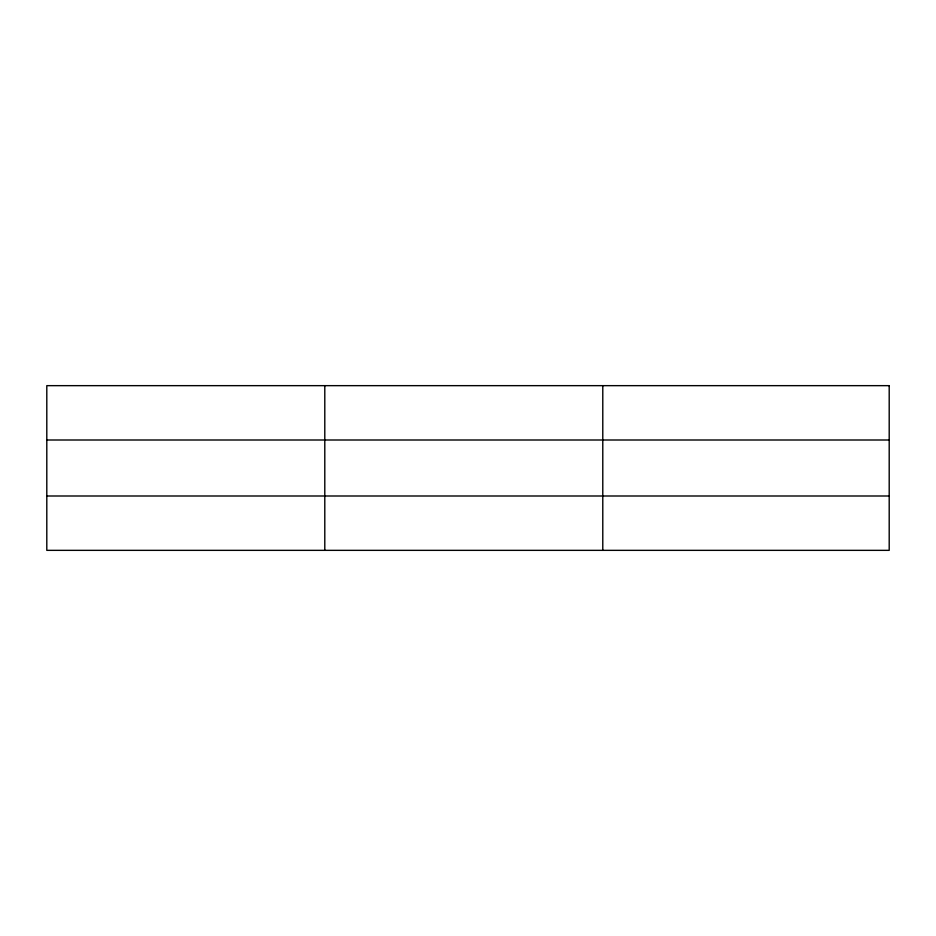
<?xml version="1.0" encoding="UTF-8"?>
<svg xmlns="http://www.w3.org/2000/svg" width="936" height="936" viewBox="0 0 936 936"><rect width="100%" height="100%" fill="white"/><g stroke="black" fill="none" stroke-linecap="round" stroke-linejoin="round"><path stroke-width="1.4" d="M324.792 385.655L324.792 550.345M602.784 385.655L602.784 550.345M46.8 440.002L889.2 440.002M46.8 495.998L889.2 495.998M889.2 385.655L889.2 550.345L46.8 550.345L46.8 385.655L889.2 385.655"/></g></svg>
